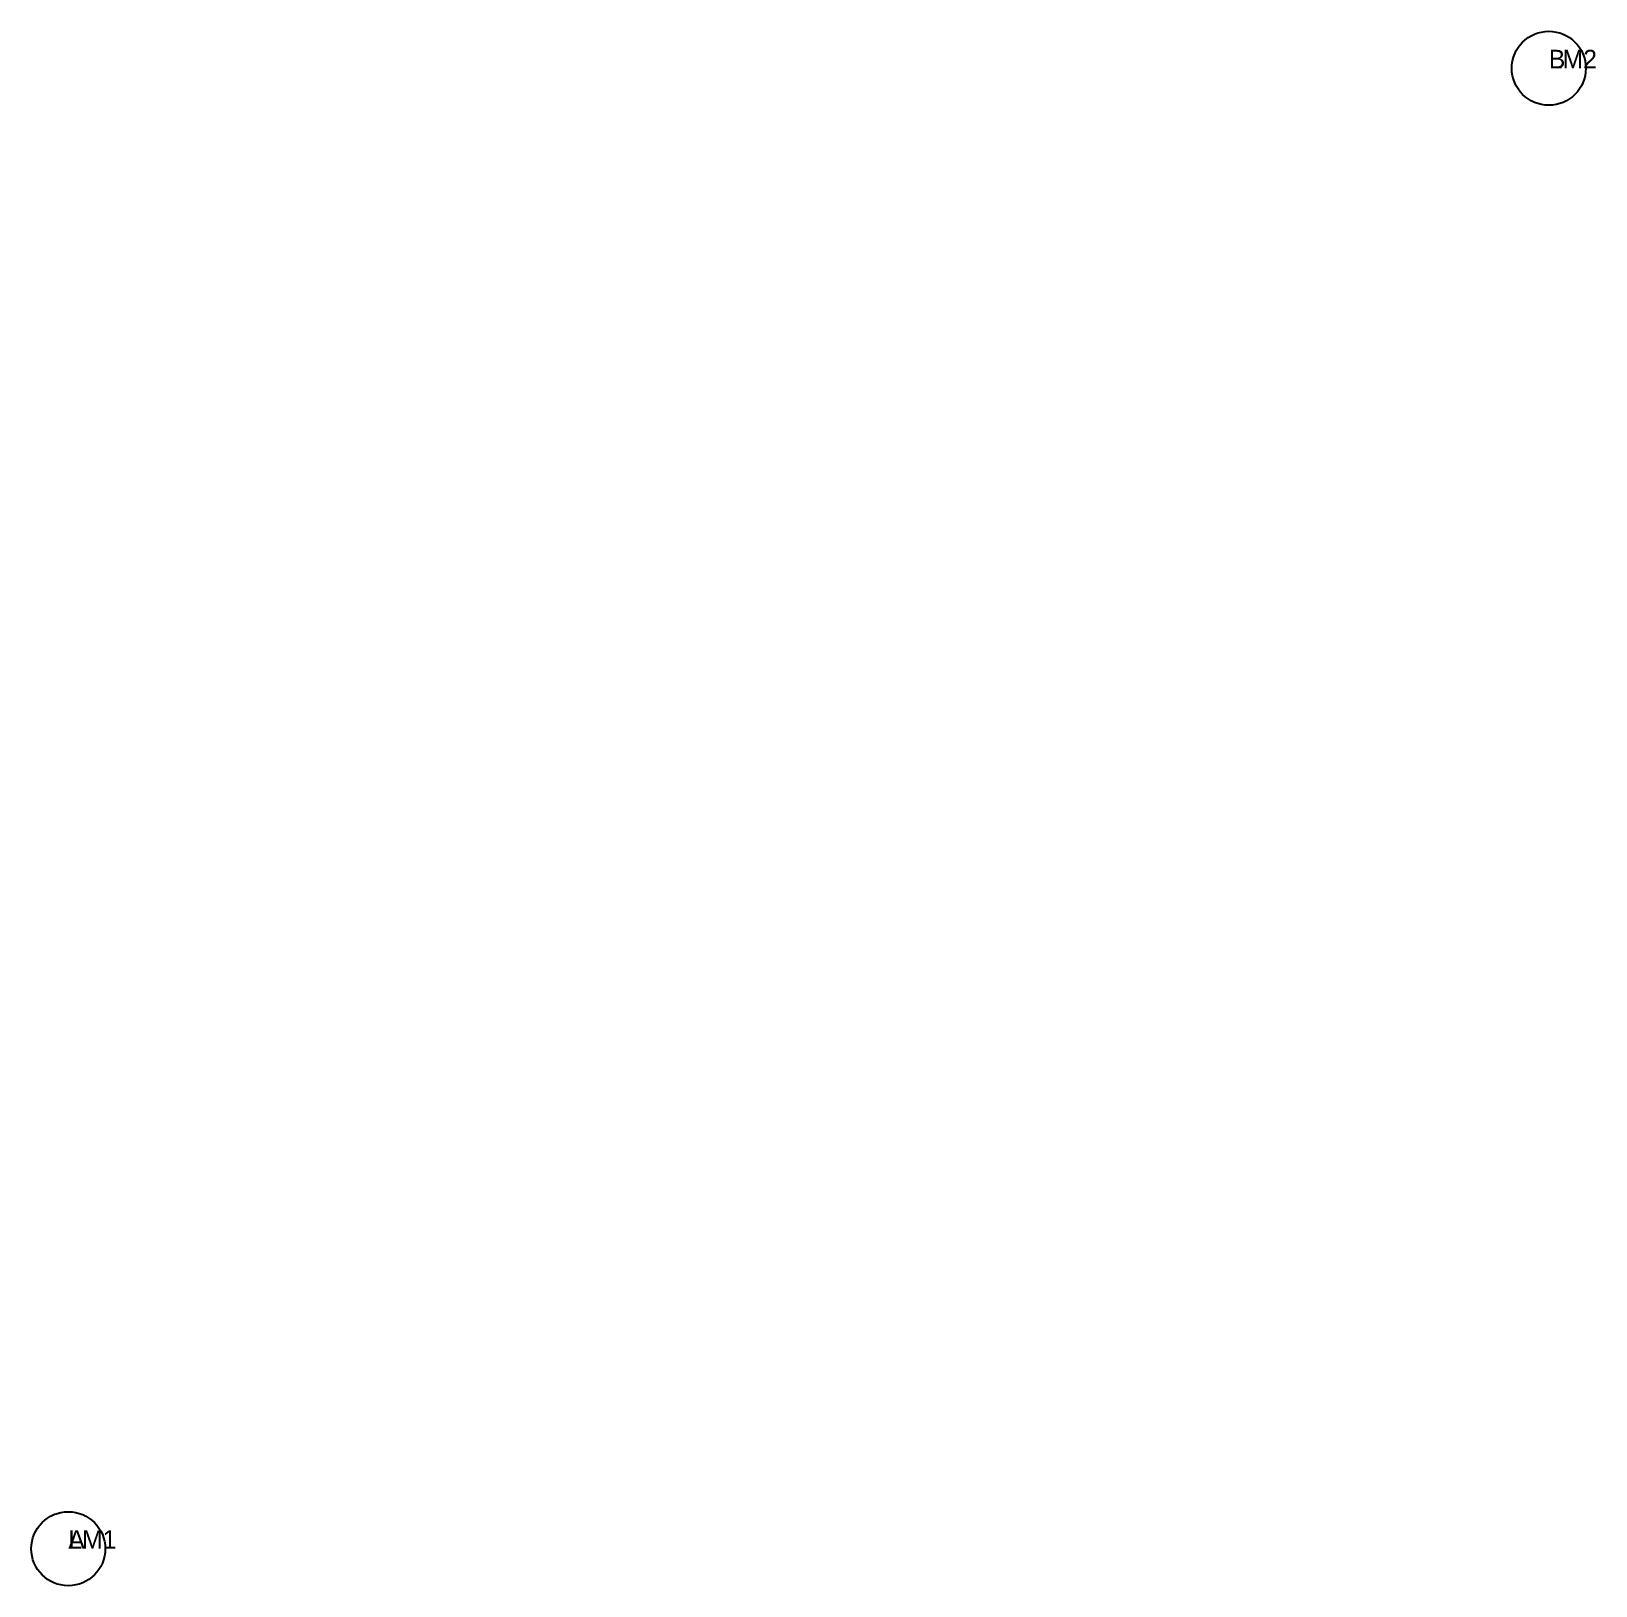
# Model space of a CAD drawing. Header units: metres. Extents: x 95 to 306, y 195 to 405.
import ezdxf

# ---------------------------------------------------------------- set-up
doc = ezdxf.new("R2010")
doc.units = ezdxf.units.M

# ---------------------------------------------------------------- blocks, each defined once
blk = doc.blocks.new('LM_BLOCK')
blk.add_circle((0, 0), 5)
for tag in ['ZONE', 'ID']:
    blk.add_attdef(tag, (0, 0), '', height=2.5)

msp = doc.modelspace()

# ---------------------------------------------------------------- block references
for p, values in [((300, 400), {'ID': 'LM2', 'ZONE': 'B'}), ((100, 200), {'ID': 'LM1', 'ZONE': 'A'})]:
    msp.add_blockref('LM_BLOCK', p).add_auto_attribs(values)

doc.saveas('drawing.dxf')
